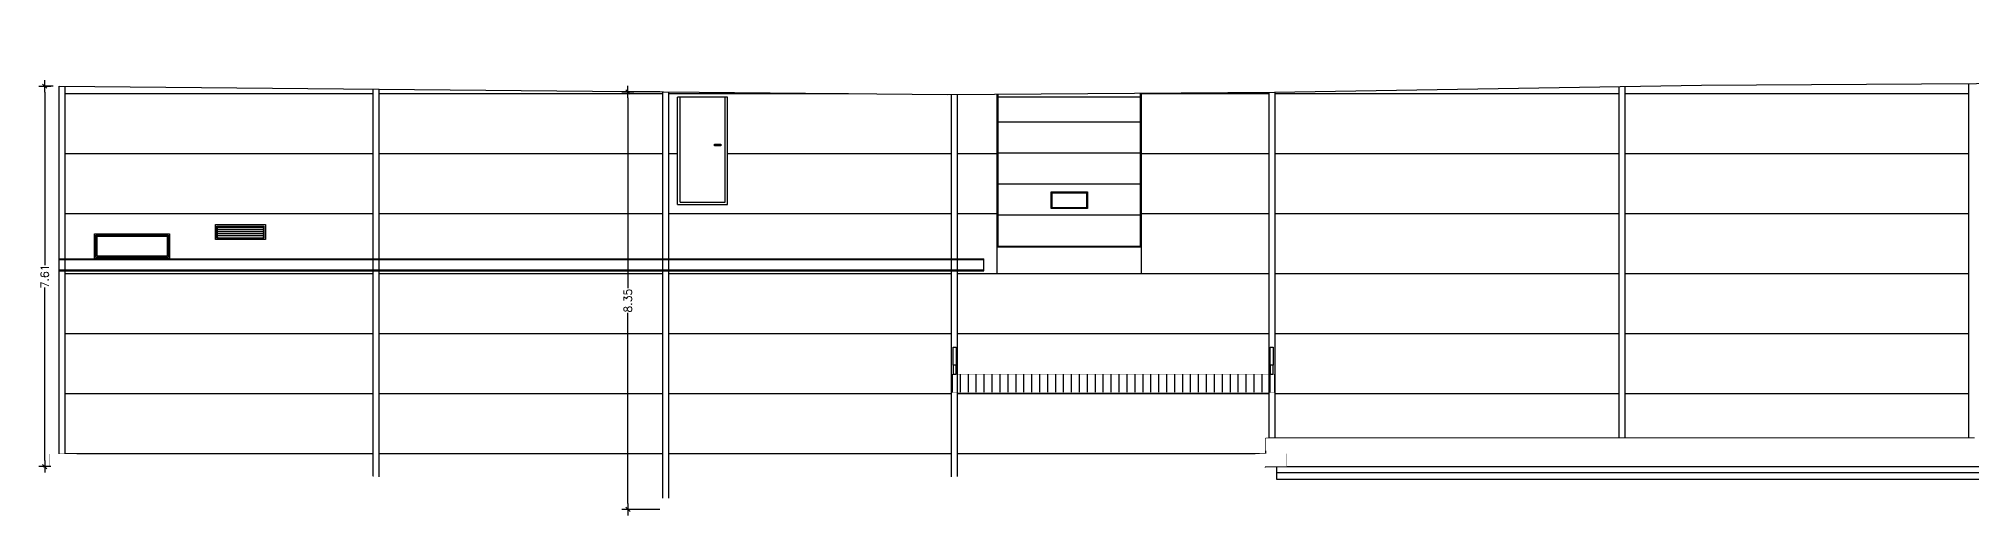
# Model space of a CAD drawing. Header units: metres. Extents: x 210 to 643, y -622 to 114.
# Drawn here: x 335.58 to 374.23, y 102.11 to 111.64 of the extents above; entities that cross this region are included whole.
import ezdxf

# ---------------------------------------------------------------- set-up
doc = ezdxf.new("R2010")
doc.units = ezdxf.units.M
doc.set_wipeout_variables(frame=1)
doc.linetypes.add('RAYITAS', pattern=[0.375, 0.25, -0.125])
for name, color, linetype in [('00.04 SECCIONES', 7, 'Continuous'), ('00.04 SECCIONES ACOTADO', 7, 'Continuous'), ('COTAS', 3, 'Continuous')]:
    doc.layers.add(name, color=color, linetype=linetype)
doc.styles.add('E-100', font='romans.shx', dxfattribs={"height": 0.16})
doc.dimstyles.new('E-100', dxfattribs={"dimtxt": 0.16, "dimasz": 0.12, "dimexe": 0, "dimexo": 0.12, "dimgap": 0.0035, "dimtad": 0, "dimzin": 0, "dimdsep": 46, "dimtxsty": 'E-100', "dimblk1": 'COTA', "dimblk2": 'COTA', "dimsah": 1, "dimcen": 1, "dimclre": 9, "dimadec": 0, "dimazin": 0, "dimtfac": 1, "dimtmove": 1, "dimatfit": 2, "dimfxl": 1, "dimtolj": 1, "dimarcsym": 0})

# ---------------------------------------------------------------- blocks, each defined once
blk = doc.blocks.new('COTA')
for p, q in [((-1, 0), (1, 0)), ((0, 1), (0, -1))]:
    blk.add_line(p, q)
at = {"layer": 'COTAS', "color": 5}
blk.add_line((-0.35, -0.35), (0.35, 0.35), dxfattribs=at)
blk = doc.blocks.new('*D57')
at = {"layer": '00.04 SECCIONES ACOTADO', "color": 9, "lineweight": -2, "transparency": 16777216}
for p, q in [((335.869, 110.693), (335.699, 110.693)), ((335.669, 103.084), (335.699, 103.084))]:
    blk.add_line(p, q, dxfattribs=at)
at = {"layer": '00.04 SECCIONES ACOTADO', "color": 0, "lineweight": -2, "transparency": 16777216}
for p, q in [((335.699, 110.573), (335.699, 107.113)), ((335.699, 103.204), (335.699, 106.664))]:
    blk.add_line(p, q, dxfattribs=at)
at = {"layer": 'DEFPOINTS', "color": 0, "transparency": 16777216}
for p in [(335.699, 110.693), (335.989, 110.693), (335.789, 103.084)]:
    blk.add_point(p, dxfattribs=at)
at = {"layer": '00.04 SECCIONES ACOTADO', "color": 0, "lineweight": -2, "transparency": 16777216, "xscale": 0.12, "yscale": 0.12, "zscale": 0.12}
for p, rotation in [((335.699, 110.693), 90), ((335.699, 103.084), 270)]:
    blk.add_blockref('COTA', p, dxfattribs=dict(at, rotation=rotation))
at = {"layer": '00.04 SECCIONES ACOTADO', "color": 0, "transparency": 16777216, "insert": (335.699, 106.888), "char_height": 0.16, "attachment_point": 5, "rotation": 90, "style": 'E-100'}
blk.add_mtext('\\A1;7.61', dxfattribs=at)
blk = doc.blocks.new('*D58')
at = {"layer": '00.04 SECCIONES ACOTADO', "color": 9, "lineweight": -2, "transparency": 16777216}
for p, q in [((347.998, 110.577), (347.363, 110.577)), ((347.999, 102.229), (347.363, 102.229))]:
    blk.add_line(p, q, dxfattribs=at)
at = {"layer": '00.04 SECCIONES ACOTADO', "color": 0, "lineweight": -2, "transparency": 16777216}
for p, q in [((347.363, 110.457), (347.363, 106.65)), ((347.363, 102.349), (347.363, 106.156))]:
    blk.add_line(p, q, dxfattribs=at)
at = {"layer": 'DEFPOINTS', "color": 0, "transparency": 16777216}
for p in [(347.363, 110.577), (348.118, 110.577), (348.119, 102.229)]:
    blk.add_point(p, dxfattribs=at)
at = {"layer": '00.04 SECCIONES ACOTADO', "color": 0, "lineweight": -2, "transparency": 16777216, "xscale": 0.12, "yscale": 0.12, "zscale": 0.12}
for p, rotation in [((347.363, 110.577), 90), ((347.363, 102.229), 270)]:
    blk.add_blockref('COTA', p, dxfattribs=dict(at, rotation=rotation))
at = {"layer": '00.04 SECCIONES ACOTADO', "color": 0, "transparency": 16777216, "insert": (347.363, 106.403), "char_height": 0.16, "attachment_point": 5, "rotation": 90, "style": 'E-100'}
blk.add_mtext('\\A1;8.35', dxfattribs=at)

msp = doc.modelspace()

# ---------------------------------------------------------------- hatches: boundary and pattern name
at = {"layer": '00.04 SECCIONES'}
h = msp.add_hatch(dxfattribs=at)
h.set_pattern_fill('ANSI31', color=256, scale=0.05, angle=45)
h.set_pattern_definition([(90, (0, -14.40555), (-0.15875, 3e-17), [])])
h.paths.add_polyline_path([(360.289, 104.934), (353.846, 104.934), (353.846, 104.565), (360.289, 104.565)])

# ---------------------------------------------------------------- linework, layer by layer
at = {"layer": '00.04 SECCIONES', "linetype": 'Continuous'}
for p, q in [((335.989, 103.334), (335.989, 110.693)), ((336.109, 107.24), (336.109, 110.693)), ((342.269, 107.24), (342.269, 110.633)), ((342.389, 107.24), (342.389, 110.632)), ((348.059, 107.24), (348.059, 110.578)), ((348.179, 107.24), (348.179, 110.576)), ((353.836, 107.24), (353.836, 110.524)), ((353.956, 107.24), (353.956, 110.525)), ((335.989, 107.24), (354.479, 107.24)), ((335.989, 107.223), (354.479, 107.223)), ((336.109, 107.017), (336.109, 107.223)), ((342.269, 107.017), (342.269, 107.223)), ((342.389, 107.017), (342.389, 107.223)), ((335.989, 107.017), (354.479, 107.017)), ((335.989, 107), (354.479, 107)), ((336.109, 103.325), (336.109, 107)), ((342.269, 102.86), (342.269, 107)), ((342.389, 102.851), (342.389, 107)), ((348.059, 102.424), (348.059, 107)), ((348.179, 102.424), (348.179, 107)), ((353.836, 102.85), (353.836, 107)), ((353.956, 102.859), (353.956, 107)), ((336.109, 103.325), (335.989, 103.334)), ((342.389, 102.851), (342.269, 102.86))]:
    msp.add_line(p, q, dxfattribs=at)
at = {"layer": '00.04 SECCIONES'}
for p, q in [((342.269, 110.542), (336.109, 110.542)), ((348.059, 110.542), (342.389, 110.542)), ((351.776, 110.542), (348.179, 110.542)), ((357.63, 110.392), (357.63, 110.553)), ((360.179, 110.542), (357.63, 110.542)), ((360.179, 110.572), (360.179, 103.652)), ((360.299, 110.573), (360.299, 103.652)), ((367.179, 110.542), (360.299, 110.542)), ((367.179, 110.686), (367.179, 103.652)), ((367.299, 110.688), (367.299, 103.652)), ((374.169, 110.542), (367.299, 110.542)), ((374.169, 110.744), (374.169, 103.652)), ((354.75, 110.531), (354.75, 110.392)), ((342.269, 109.342), (336.109, 109.342)), ((348.059, 109.342), (342.389, 109.342)), ((348.357, 109.342), (348.179, 109.342)), ((353.836, 109.342), (349.357, 109.342)), ((354.75, 109.342), (353.956, 109.342)), ((360.179, 109.342), (357.63, 109.342)), ((367.179, 109.342), (360.299, 109.342)), ((374.169, 109.342), (367.299, 109.342)), ((342.269, 108.142), (336.109, 108.142)), ((348.059, 108.142), (342.389, 108.142)), ((353.836, 108.142), (348.179, 108.142)), ((354.75, 108.142), (353.956, 108.142)), ((360.179, 108.142), (357.63, 108.142)), ((367.179, 108.142), (360.299, 108.142)), ((374.169, 108.142), (367.299, 108.142)), ((335.989, 107.223), (335.989, 107.24)), ((335.989, 107.017), (335.989, 107.223)), ((336.229, 107.223), (342.129, 107.223)), ((336.229, 107.223), (342.149, 107.223)), ((348.059, 107.017), (348.059, 107.223)), ((348.179, 107.017), (348.179, 107.223)), ((353.836, 107.017), (353.836, 107.223)), ((353.956, 107.017), (353.956, 107.223)), ((354.479, 107), (354.479, 107.24)), ((335.989, 107), (335.989, 107.017)), ((342.269, 106.942), (336.109, 106.942)), ((348.059, 106.942), (342.389, 106.942)), ((353.836, 106.942), (348.179, 106.942)), ((360.179, 106.942), (353.956, 106.942)), ((367.179, 106.942), (360.299, 106.942)), ((374.169, 106.942), (367.299, 106.942)), ((342.269, 105.742), (336.109, 105.742)), ((348.059, 105.742), (342.389, 105.742)), ((353.836, 105.742), (348.179, 105.742)), ((360.179, 105.742), (353.956, 105.742)), ((367.179, 105.742), (360.299, 105.742)), ((374.169, 105.742), (367.299, 105.742)), ((342.269, 104.542), (336.109, 104.542)), ((348.059, 104.542), (342.389, 104.542)), ((353.836, 104.542), (348.179, 104.542)), ((360.179, 104.542), (353.956, 104.542)), ((367.179, 104.542), (360.299, 104.542)), ((374.169, 104.542), (367.299, 104.542)), ((360.119, 103.342), (360.119, 103.652)), ((360.119, 103.652), (360.179, 103.652)), ((360.299, 103.652), (360.179, 103.652)), ((360.299, 103.652), (360.179, 103.652)), ((367.179, 103.652), (360.299, 103.652)), ((367.299, 103.652), (367.179, 103.652)), ((374.169, 103.652), (367.299, 103.652)), ((374.289, 103.652), (374.169, 103.652)), ((342.269, 103.342), (336.109, 103.342)), ((342.269, 103.342), (336.109, 103.342)), ((336.352, 103.186), (336.352, 103.342)), ((348.059, 103.342), (342.389, 103.342)), ((348.059, 103.342), (342.389, 103.342)), ((353.836, 103.342), (348.179, 103.342)), ((353.836, 103.342), (348.179, 103.342)), ((360.119, 103.203), (353.919, 102.736)), ((360.119, 103.342), (353.956, 103.342)), ((360.006, 103.34), (360.006, 103.125)), ((360.119, 103.342), (360.119, 103.203)), ((336.352, 103.186), (342.306, 102.737)), ((342.306, 102.737), (342.306, 102.857)), ((342.352, 102.734), (342.352, 102.854)), ((353.956, 102.859), (353.836, 102.85)), ((353.873, 102.853), (353.873, 102.733)), ((353.919, 102.856), (353.919, 102.736)), ((360.339, 102.826), (360.339, 103.08)), ((402.029, 102.956), (360.339, 102.956)), ((402.029, 102.826), (360.339, 102.826)), ((342.352, 102.734), (348.096, 102.301)), ((348.119, 102.419), (348.059, 102.424)), ((348.179, 102.424), (348.119, 102.419)), ((353.873, 102.733), (348.142, 102.301)), ((348.096, 102.297), (348.096, 102.421)), ((348.142, 102.301), (348.142, 102.421))]:
    msp.add_line(p, q, dxfattribs=at)
at = {"layer": '00.04 SECCIONES', "linetype": 'Continuous', "ltscale": 0.01}
for p, q in [((357.614, 107.493), (357.614, 110.553)), ((348.357, 108.323), (348.357, 110.473)), ((348.407, 108.373), (348.407, 110.473)), ((349.307, 108.373), (349.307, 110.473)), ((349.357, 108.323), (349.357, 110.473)), ((354.75, 107.476), (354.75, 110.473)), ((354.75, 107.476), (354.75, 110.473)), ((354.75, 107.476), (354.75, 110.473)), ((354.767, 107.493), (354.767, 110.531)), ((357.63, 107.476), (357.63, 110.473)), ((348.357, 108.323), (349.357, 108.323)), ((348.407, 108.373), (349.307, 108.373)), ((340.083, 107.856), (339.14, 107.856)), ((340.083, 107.817), (339.14, 107.817)), ((340.083, 107.779), (339.14, 107.779)), ((340.083, 107.74), (339.14, 107.74)), ((340.083, 107.702), (339.14, 107.702)), ((354.75, 107.476), (357.63, 107.476)), ((354.767, 107.493), (357.614, 107.493))]:
    msp.add_line(p, q, dxfattribs=at)
at = {"layer": '00.04 SECCIONES', "color": 2}
for p, q in [((349.357, 110.473), (348.357, 110.473)), ((357.614, 110.473), (354.767, 110.473))]:
    msp.add_line(p, q, dxfattribs=at)
at = {"layer": '00.04 SECCIONES', "color": 4}
msp.add_lwpolyline([(335.989, 110.693), (353.759, 110.523), (360.291, 110.573), (368.834, 110.713), (387.537, 110.823), (402.113, 111.233), (411.369, 111.373), (415.885, 111.643)], dxfattribs=at)
at = {"layer": '00.04 SECCIONES'}
msp.add_lwpolyline([(357.63, 110.542), (357.63, 106.942), (354.75, 106.942), (354.75, 110.531)], dxfattribs=at)
at = {"layer": '00.04 SECCIONES', "linetype": 'Continuous', "ltscale": 0.01}
for points in [[(357.614, 109.971), (354.767, 109.971)], [(357.614, 109.351), (354.767, 109.351)], [(357.614, 108.732), (354.767, 108.732)], [(339.14, 107.894), (339.165, 107.856)], [(339.14, 107.856), (339.165, 107.817)], [(340.083, 107.894), (340.059, 107.856)], [(340.083, 107.856), (340.059, 107.817)], [(357.614, 108.112), (354.767, 108.112)], [(339.14, 107.817), (339.165, 107.779)], [(339.14, 107.779), (339.165, 107.74)], [(339.14, 107.74), (339.165, 107.702)], [(339.14, 107.702), (339.165, 107.652)], [(340.083, 107.817), (340.059, 107.779)], [(340.083, 107.779), (340.059, 107.74)], [(340.083, 107.74), (340.059, 107.702)], [(340.083, 107.702), (340.059, 107.652)]]:
    msp.add_lwpolyline(points, dxfattribs=at)
at = {"layer": '00.04 SECCIONES'}
for points in [[(349.095, 109.53), (349.219, 109.53), (349.219, 109.497), (349.095, 109.497)], [(353.926, 105.113), (353.866, 105.113), (353.866, 105.473), (353.926, 105.473)], [(360.269, 105.113), (360.209, 105.113), (360.209, 105.473), (360.269, 105.473)], [(353.926, 105.113), (353.866, 105.113), (353.866, 104.934), (353.926, 104.934)], [(360.269, 105.113), (360.209, 105.113), (360.209, 104.934), (360.269, 104.934)]]:
    msp.add_lwpolyline(points, close=True, dxfattribs=at)
at = {"layer": '00.04 SECCIONES', "linetype": 'Continuous', "ltscale": 0.01}
for points in [[(356.551, 108.245), (355.829, 108.245), (355.829, 108.579), (356.551, 108.579)], [(356.534, 108.262), (355.846, 108.262), (355.846, 108.562), (356.534, 108.562)], [(340.112, 107.623), (339.112, 107.623), (339.112, 107.923), (340.112, 107.923)], [(340.083, 107.652), (339.14, 107.652), (339.14, 107.894), (340.083, 107.894)], [(338.196, 107.24), (336.696, 107.24), (336.696, 107.74), (338.196, 107.74)], [(338.167, 107.269), (336.725, 107.269), (336.725, 107.711), (338.167, 107.711)], [(338.146, 107.29), (336.746, 107.29), (336.746, 107.69), (338.146, 107.69)]]:
    msp.add_lwpolyline(points, close=True, dxfattribs=at)
at = {"layer": '00.04 SECCIONES', "const_width": 0.01}
msp.add_lwpolyline([(360.289, 104.565), (353.846, 104.565), (353.846, 104.934), (360.289, 104.934)], close=True, dxfattribs=at)
at = {"layer": '00.04 SECCIONES', "const_width": 0.002}
for points in [[(336.382, 103.184), (336.352, 103.186), (336.288, 103.311), (335.989, 103.334), (335.789, 103.334), (335.789, 103.084), (335.819, 103.084)], [(360.089, 103.059), (360.119, 103.059), (360.119, 103.203)]]:
    msp.add_lwpolyline(points, dxfattribs=at)
at = {"layer": '00.04 SECCIONES', "linetype": 'RAYITAS', "ltscale": 0.1}
msp.add_lwpolyline([(359.526, 103.159, 0.002, 0.002, 0), (359.556, 103.161, 0.002, 0.002, 0), (359.619, 103.286, 0.002, 0.002, 0), (360.119, 103.324, 0.002, 0.002, 0), (360.119, 103.324, 0.002, 0.002, 0), (360.119, 103.203, 0.002, 0.002, 0), (360.119, 103.059, 0.002, 0.002, 0), (360.089, 103.059, 0, 0, 0)], format="xyseb", dxfattribs=at)
at = {"layer": '00.04 SECCIONES', "linetype": 'RAYITAS', "ltscale": 0.1, "const_width": 0.002}
msp.add_lwpolyline([(359.946, 103.19), (359.976, 103.193), (360.04, 103.318), (360.339, 103.34), (360.539, 103.34), (360.539, 103.09), (360.509, 103.09)], dxfattribs=at)
at = {"layer": '00.04 SECCIONES', "linetype": 'Continuous'}
for points in [[(402.079, 103.459), (402.079, 103.08), (360.119, 103.08), (360.119, 103.459)], [(359.624, 103.166), (348.119, 102.299), (336.284, 103.191), (336.28, 103.141), (348.119, 102.249), (359.627, 103.116)]]:
    msp.add_lwpolyline(points, close=True, dxfattribs=at)

# ---------------------------------------------------------------- next in the draw order: wipeouts: each hides what was drawn before it
for points in [[(335.789, 103.084), (336.321, 103.084), (336.321, 103.334), (335.789, 103.334)], [(360.539, 103.09), (360.006, 103.09), (360.006, 103.34), (360.539, 103.34)]]:
    msp.add_wipeout(points).dxf.layer = '00.04 SECCIONES'

# ---------------------------------------------------------------- next in the draw order: dimensions: what is measured, and where the dimension line sits
at = {"layer": '00.04 SECCIONES ACOTADO'}
dim = msp.add_linear_dim(base=(335.699, 110.693), p1=(335.789, 103.084), p2=(335.989, 110.693), angle=90, dimstyle='E-100', dxfattribs=at)
dim.commit()
dim.dimension.update_dxf_attribs({"geometry": '*D57', "text_midpoint": (335.699, 106.888)})

# ---------------------------------------------------------------- next in the draw order: wipeouts: each hides what was drawn before it
msp.add_wipeout([(336.321, 103.118), (336.321, 103.334), (348.119, 102.444), (348.119, 102.229)]).dxf.layer = '00.04 SECCIONES'

# ---------------------------------------------------------------- next in the draw order: wipeouts: each hides what was drawn before it
msp.add_wipeout([(360.006, 103.125), (360.006, 103.34), (348.119, 102.444), (348.119, 102.229)]).dxf.layer = '00.04 SECCIONES'

# ---------------------------------------------------------------- next in the draw order: dimensions: what is measured, and where the dimension line sits
dim = msp.add_linear_dim(base=(347.363, 110.577), p1=(348.119, 102.229), p2=(348.118, 110.577), angle=90, dimstyle='E-100', dxfattribs=at)
dim.commit()
dim.dimension.update_dxf_attribs({"geometry": '*D58', "text_midpoint": (347.363, 106.403)})

# ---------------------------------------------------------------- next in the draw order: wipeouts: each hides what was drawn before it
msp.add_wipeout([(402.231, 103.402), (402.231, 103.652), (360.119, 103.652), (360.119, 103.402)]).dxf.layer = '00.04 SECCIONES'

doc.saveas('drawing.dxf')
